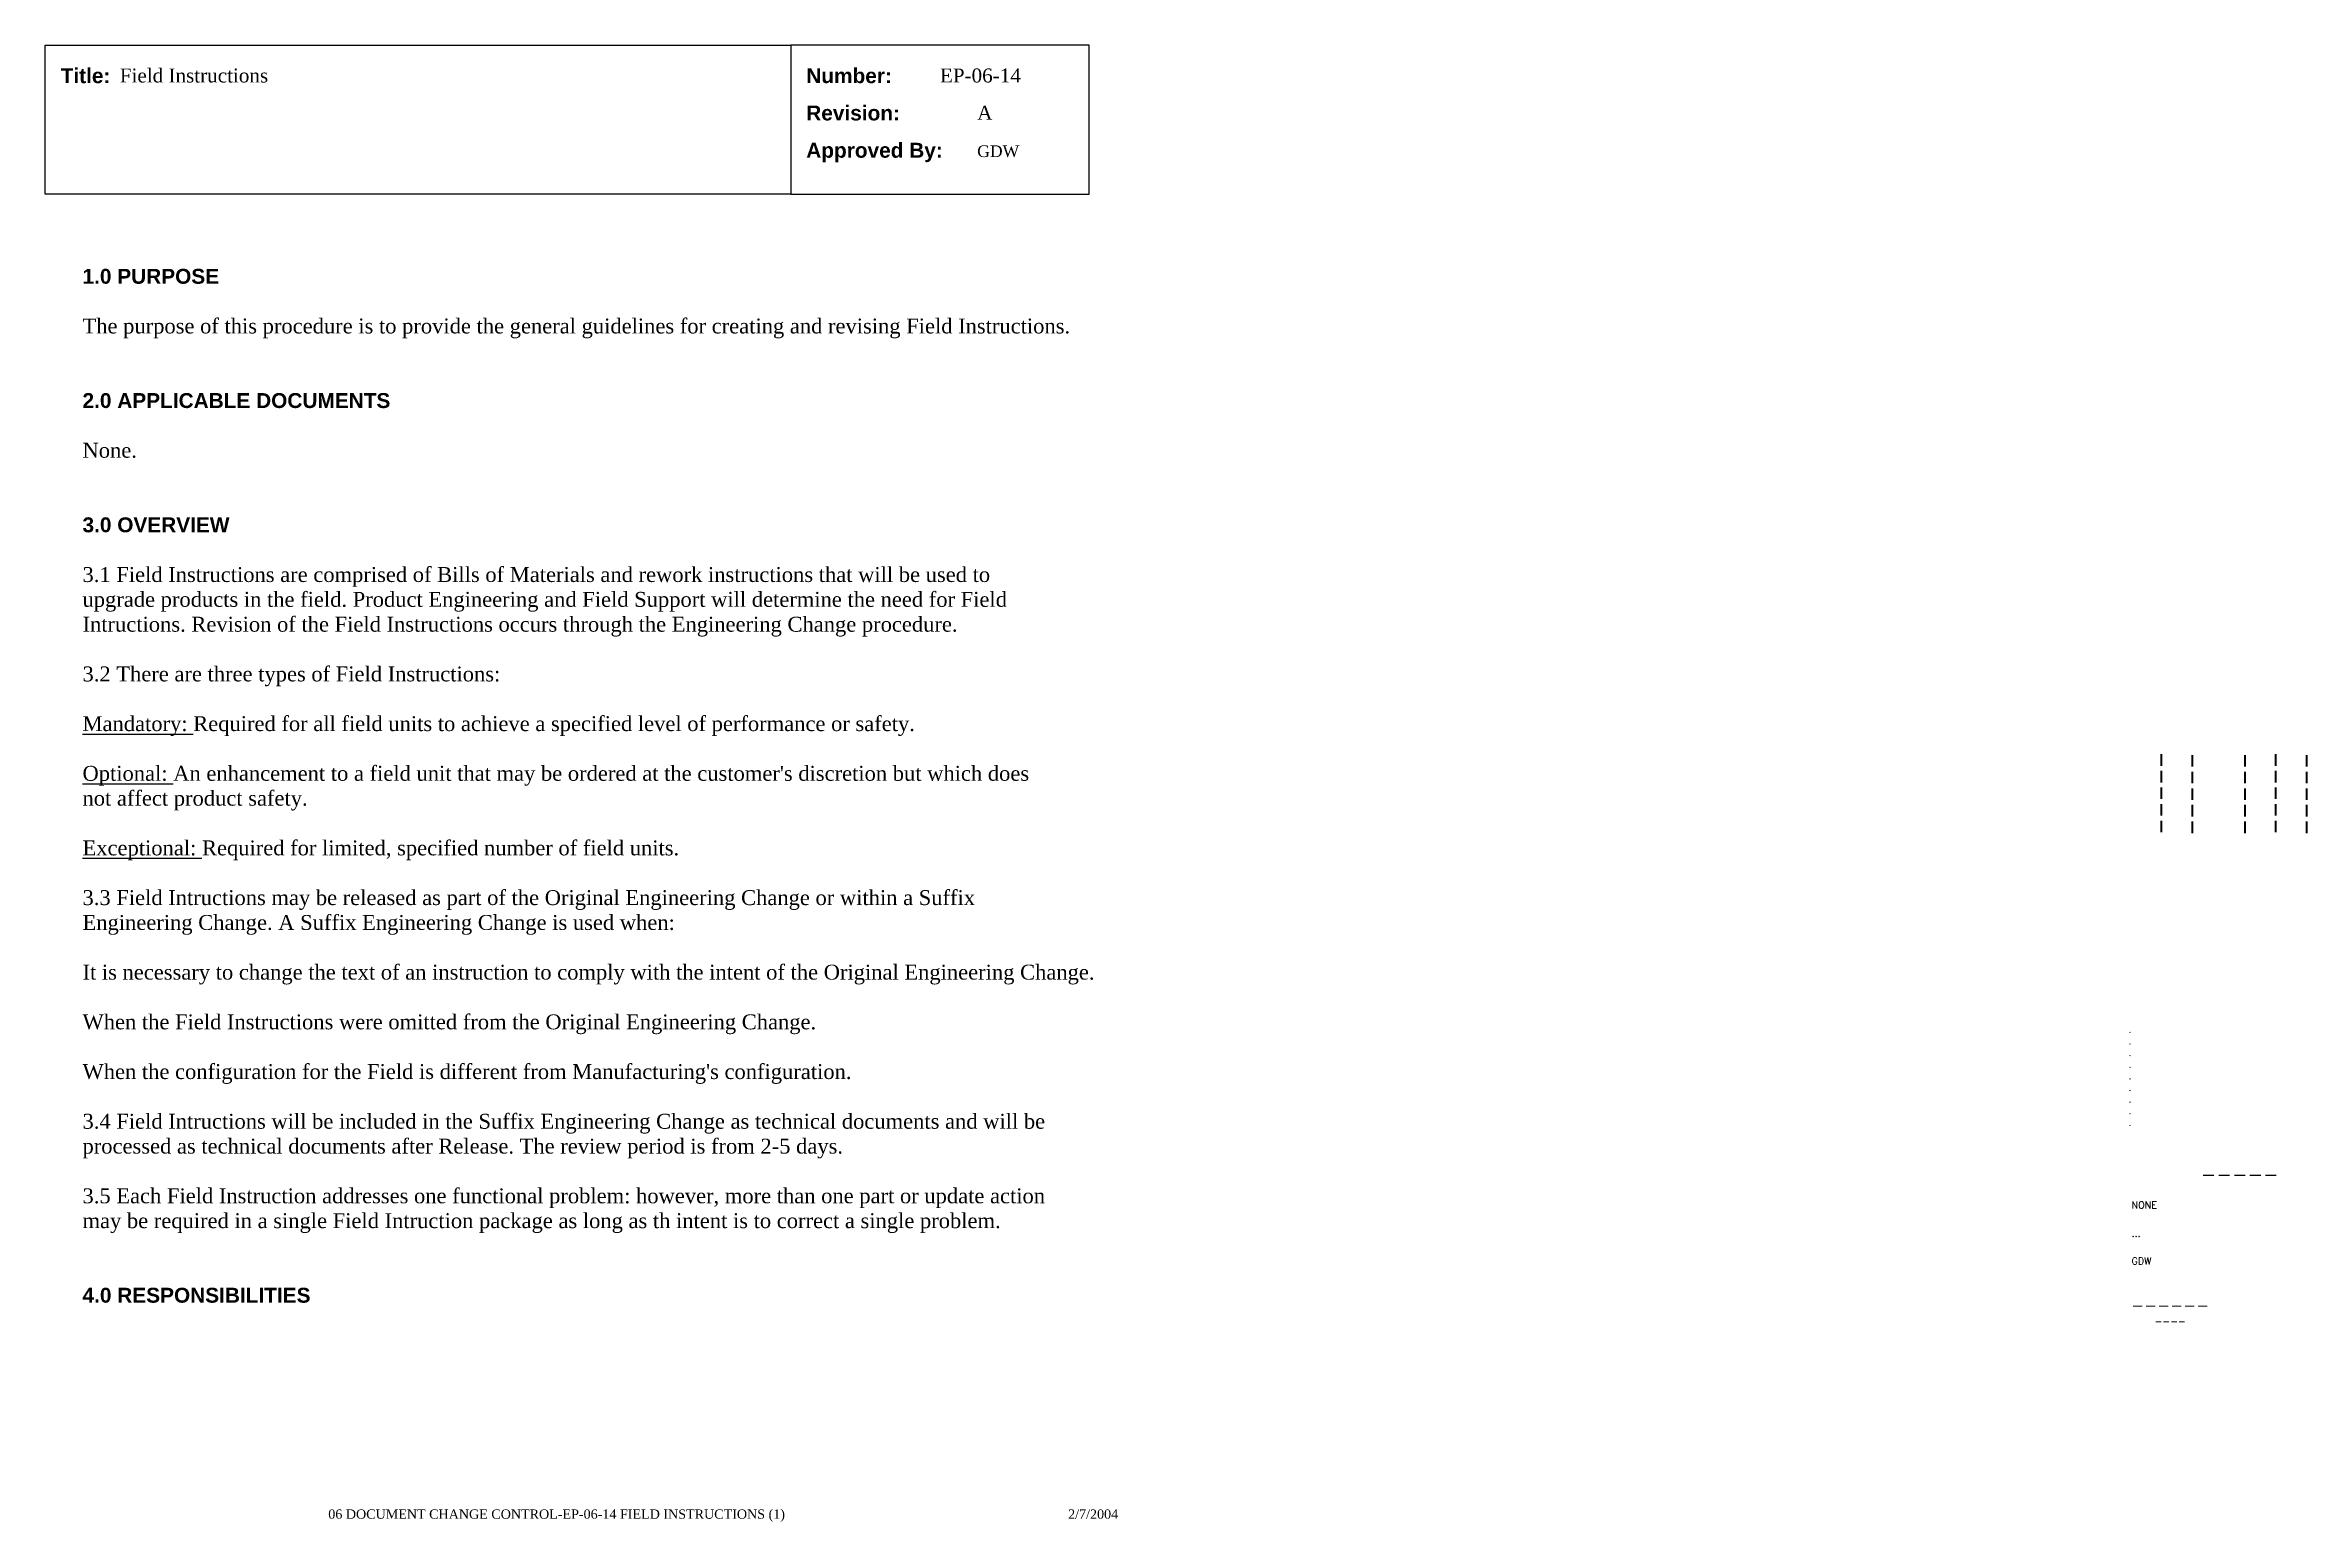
# Paper-space layout 'EP-06-14 Field Instructions (1)' of a CAD drawing. Header units: inches. Extents: x 1 to 31.3, y 0.2 to 20.
import ezdxf
from ezdxf.enums import TextEntityAlignment as Align

# ---------------------------------------------------------------- set-up
doc = ezdxf.new("R2010")
doc.units = ezdxf.units.IN
doc.header["$MEASUREMENT"] = 0
doc.layers.add('TitleBlock_Attributes', color=40, linetype='Continuous', plot=False)
doc.layers.add('TitleBlock_Atts_Print', color=1, linetype='Continuous')
doc.styles.get("Standard").update_dxf_attribs({"font": 'simplex.shx'})
doc.styles.add('style1', font='TIMES.TTF')
doc.styles.add('styleAtt', font='TIMES.TTF')
doc.styles.add('TBBIGTEXT', font='complex.shx')

# ---------------------------------------------------------------- blocks, each defined once
blk = doc.blocks.new('Test1')
at = {"layer": 'TitleBlock_Attributes', "style": 'TBBIGTEXT', "width": 0.8}
for tag, p, height in [('SideLine1', (29.492, 9.408), 0.25), ('SideLine2', (29.906, 9.396), 0.25), ('SideLine3', (30.612, 9.396), 0.25), ('SideLine4', (31.026, 9.408), 0.25), ('SideLine5', (31.44, 9.396), 0.25), ('File-Layout', (28.803, 3.641), 0.125)]:
    blk.add_attdef(tag, p, '', height=height, rotation=90, dxfattribs=at)
at = {"layer": 'TitleBlock_Attributes'}
for tag, p, height in [('REV1', (28.947, 6.754), 0.0625), ('REV2', (28.947, 6.598), 0.0625), ('REV3', (28.947, 6.442), 0.0625), ('REV4', (28.947, 6.286), 0.0625), ('REV5', (28.947, 6.13), 0.0625), ('REV6', (28.947, 5.974), 0.0625), ('REV7', (28.947, 5.818), 0.0625), ('REV8', (28.947, 5.662), 0.0625), ('REV9', (28.947, 5.506), 0.0625), ('SCALE', (28.983, 4.394), 0.0938), ('INCHARGE', (28.983, 4.016), 0.0938), ('DRW', (28.983, 3.641), 0.0938)]:
    blk.add_attdef(tag, p, '', height=height, dxfattribs=at)
at = {"layer": 'TitleBlock_Attributes', "style": 'TBBIGTEXT'}
for tag, height, p in [('PROJNUM', 0.188, (30.434, 4.761)), ('DWG_NUM', 0.156, (31.168, 4.127)), ('CUSTOMER', 0.156, (29.501, 3.017)), ('LOCATION', 0.0938, (29.501, 2.835)), ('DESC_1', 0.188, (29.501, 2.412)), ('DESC_2', 0.188, (29.501, 2.1)), ('DESC_3', 0.188, (29.501, 1.787))]:
    blk.add_attdef(tag, text='', height=height, dxfattribs=at).set_placement(p, align=Align.CENTER)
at = {"layer": 'TitleBlock_Attributes'}
blk.add_attdef('DRW_DATE', text='', height=0.0938, dxfattribs=at).set_placement((31.149, 3.648), align=Align.CENTER)

psp = doc.layouts.new('EP-06-14 Field Instructions (1)')

# ---------------------------------------------------------------- linework, layer by layer
for points in [[(1, 20), (11, 20), (11, 18), (1, 18)], [(11, 18), (15, 18), (15, 20), (11, 20)]]:
    psp.add_lwpolyline(points, close=True)

# ---------------------------------------------------------------- block references
ref = psp.add_blockref('Test1', (0, 0))
ref.add_attrib('CUSTOMER', '------', dxfattribs={"layer": 'TitleBlock_Attributes', "height": 0.1562, "style": 'TBBIGTEXT'}).set_placement((29.501, 3.017), align=Align.CENTER)
ref.add_attrib('LOCATION', '----', dxfattribs={"layer": 'TitleBlock_Attributes', "height": 0.0938, "style": 'TBBIGTEXT'}).set_placement((29.501, 2.835), align=Align.CENTER)
ref.add_attrib('DESC_1', 'Field Instructions', (2, 19.5), dxfattribs={"layer": 'TitleBlock_Atts_Print', "height": 0.1875, "style": 'styleAtt'})
ref.add_attrib('DESC_2', 'EP-06-14', (13, 19.5), dxfattribs={"layer": 'TitleBlock_Atts_Print', "height": 0.1875, "style": 'styleAtt'})
ref.add_attrib('DESC_3', 'A', (13.5, 19), dxfattribs={"layer": 'TitleBlock_Atts_Print', "height": 0.188, "style": 'styleAtt'})
ref.add_attrib('PROJNUM', '-----', dxfattribs={"layer": 'TitleBlock_Attributes', "height": 0.1875, "style": 'TBBIGTEXT'}).set_placement((30.434, 4.761), align=Align.CENTER)
ref.add_attrib('DWG_NUM', 'GDW', (13.5, 18.5), dxfattribs={"layer": 'TitleBlock_Atts_Print', "height": 0.1562, "style": 'styleAtt'})
ref.add_attrib('DRW_DATE', '2/7/2004', dxfattribs={"layer": 'TitleBlock_Atts_Print', "height": 0.125, "style": 'styleAtt'}).set_placement((15.055, 0.232), align=Align.CENTER)
ref.add_attrib('DRW', 'GDW', (28.983, 3.641), dxfattribs={"layer": 'TitleBlock_Attributes', "height": 0.0938})
ref.add_attrib('INCHARGE', '...', (28.983, 4.016), dxfattribs={"layer": 'TitleBlock_Attributes', "height": 0.0938})
ref.add_attrib('SCALE', 'NONE', (28.983, 4.394), dxfattribs={"layer": 'TitleBlock_Attributes', "height": 0.0938})
ref.add_attrib('REV1', '.', (28.947, 6.754), dxfattribs={"layer": 'TitleBlock_Attributes', "height": 0.0625})
ref.add_attrib('REV2', '.', (28.947, 6.598), dxfattribs={"layer": 'TitleBlock_Attributes', "height": 0.0625})
ref.add_attrib('REV3', '.', (28.947, 6.442), dxfattribs={"layer": 'TitleBlock_Attributes', "height": 0.0625})
ref.add_attrib('REV4', '.', (28.947, 6.286), dxfattribs={"layer": 'TitleBlock_Attributes', "height": 0.0625})
ref.add_attrib('REV5', '.', (28.947, 6.13), dxfattribs={"layer": 'TitleBlock_Attributes', "height": 0.0625})
ref.add_attrib('REV6', '.', (28.947, 5.974), dxfattribs={"layer": 'TitleBlock_Attributes', "height": 0.0625})
ref.add_attrib('REV7', '.', (28.947, 5.818), dxfattribs={"layer": 'TitleBlock_Attributes', "height": 0.0625})
ref.add_attrib('REV8', '.', (28.947, 5.662), dxfattribs={"layer": 'TitleBlock_Attributes', "height": 0.0625})
ref.add_attrib('REV9', '.', (28.947, 5.506), dxfattribs={"layer": 'TitleBlock_Attributes', "height": 0.0625})
ref.add_attrib('SideLine1', '-----', (29.492, 9.408), dxfattribs={"layer": 'TitleBlock_Attributes', "height": 0.25, "rotation": 90, "style": 'TBBIGTEXT', "width": 0.8})
ref.add_attrib('SideLine2', '-----', (29.906, 9.396), dxfattribs={"layer": 'TitleBlock_Attributes', "height": 0.25, "rotation": 90, "style": 'TBBIGTEXT', "width": 0.8})
ref.add_attrib('SideLine3', '-----', (30.612, 9.396), dxfattribs={"layer": 'TitleBlock_Attributes', "height": 0.25, "rotation": 90, "style": 'TBBIGTEXT', "width": 0.8})
ref.add_attrib('SideLine4', '-----', (31.026, 9.408), dxfattribs={"layer": 'TitleBlock_Attributes', "height": 0.25, "rotation": 90, "style": 'TBBIGTEXT', "width": 0.8})
ref.add_attrib('SideLine5', '-----', (31.44, 9.396), dxfattribs={"layer": 'TitleBlock_Attributes', "height": 0.25, "rotation": 90, "style": 'TBBIGTEXT', "width": 0.8})
ref.add_attrib('File-Layout', '06 DOCUMENT CHANGE CONTROL-EP-06-14 FIELD INSTRUCTIONS (1)', dxfattribs={"layer": 'TitleBlock_Atts_Print', "height": 0.125, "style": 'styleAtt'}).set_placement((7.859, 0.232), align=Align.CENTER)

# ---------------------------------------------------------------- texts
at = {"color": 5, "char_height": 0.2, "width": 2, "attachment_point": 1, "line_spacing_factor": 1.5, "style": 'style1'}
for s, insert in [('{\\fArial|b1|i0|c0|p34;Title:}', (1.207, 19.691)), ('{\\fArial|b1|i0|c0|p34;Number:\\PRevision:\\PApproved By:}', (11.207, 19.691))]:
    psp.add_mtext(s, dxfattribs=dict(at, insert=insert))
at = {"color": 5, "insert": (1.5, 17), "char_height": 0.2, "width": 13, "attachment_point": 1, "style": 'style1'}
psp.add_mtext("{\\fArial|b1|i0|c0|p34;1.0 PURPOSE\\P\\P}The purpose of this procedure is to provide the general guidelines for creating and revising Field Instructions.\\P\\P\\P{\\fArial|b1|i0|c0|p34;2.0 APPLICABLE DOCUMENTS\\P\\P}None.\\P\\P\\P{\\fArial|b1|i0|c0|p34;3.0 OVERVIEW\\P\\P}3.1 Field Instructions are comprised of Bills of Materials and rework instructions that will be used to upgrade products in the field. Product Engineering and Field Support will determine the need for Field Intructions. Revision of the Field Instructions occurs through the Engineering Change procedure.\\P\\P3.2 There are three types of Field Instructions:\\P\\P{\\LMandatory:} Required for all field units to achieve a specified level of performance or safety.\\P\\P{\\LOptional:} An enhancement to a field unit that may be ordered at the customer's discretion but which does not affect product safety.\\P\\P{\\LExceptional:} Required for limited, specified number of field units.\\P\\P3.3 Field Intructions may be released as part of the Original Engineering Change or within a Suffix Engineering Change. A Suffix Engineering Change is used when:\\P\\PIt is necessary to change the text of an instruction to comply with the intent of the Original Engineering Change.\\P\\PWhen the Field Instructions were omitted from the Original Engineering Change.\\P\\PWhen the configuration for the Field is different from Manufacturing's configuration.\\P\\P3.4 Field Intructions will be included in the Suffix Engineering Change as technical documents and will be processed as technical documents after Release. The review period is from 2-5 days.\\P\\P3.5 Each Field Instruction addresses one functional problem: however, more than one part or update action may be required in a single Field Intruction package as long as th intent is to correct a single problem.\\P\\P\\P{\\fArial|b1|i0|c0|p34;4.0 RESPONSIBILITIES}", dxfattribs=at)

doc.saveas('drawing.dxf')
